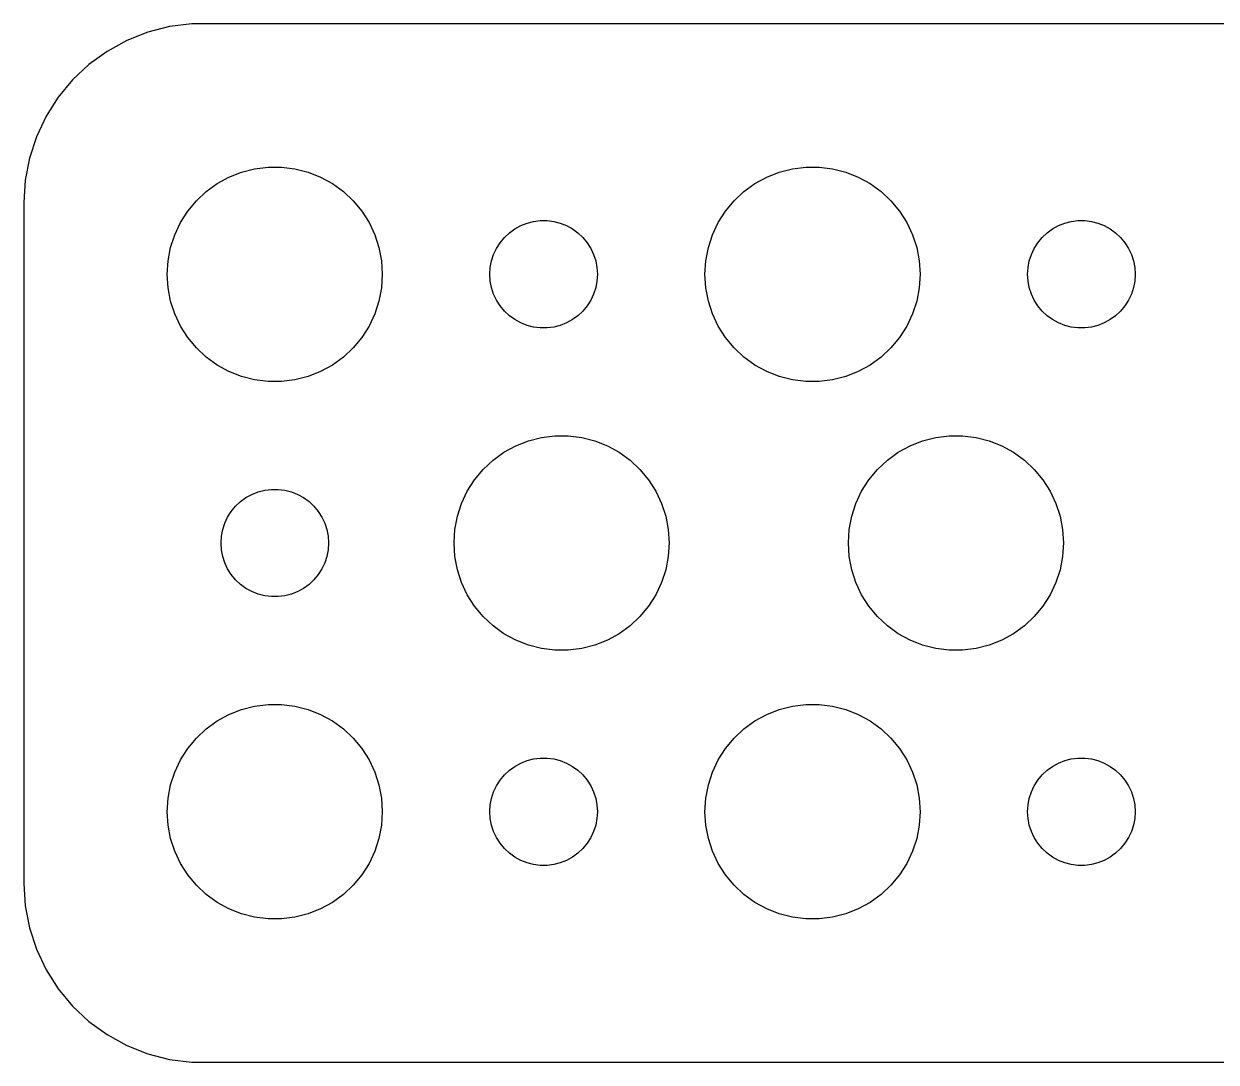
# Model space of a CAD drawing. Header units: metres. Extents: x -37 to 37, y 24.5 to 53.5.
# Drawn here: x -37 to -3.74, y 24.51 to 53.49 of the extents above; entities that cross this region are included whole.
import ezdxf

# ---------------------------------------------------------------- set-up
doc = ezdxf.new("R2010")
doc.units = ezdxf.units.M

msp = doc.modelspace()

# ---------------------------------------------------------------- linework, layer by layer
for p, q in [((-33.5451, 53.2553), (-34.1289, 53.0241)), ((-32.9369, 53.4114), (-33.5451, 53.2553)), ((-32.3139, 53.4901), (-32.9369, 53.4114)), ((32.3139, 53.4901), (-32.3139, 53.4901)), ((-34.1289, 53.0241), (-34.6791, 52.7216)), ((-34.6791, 52.7216), (-35.1871, 52.3526)), ((-35.1871, 52.3526), (-35.6448, 51.9227)), ((-35.6448, 51.9227), (-36.0451, 51.4389)), ((-36.0451, 51.4389), (-36.3815, 50.9088)), ((-36.3815, 50.9088), (-36.6489, 50.3406)), ((-36.6489, 50.3406), (-36.8429, 49.7434)), ((-36.8429, 49.7434), (-36.9606, 49.1267)), ((-31.2773, 49.2145), (-30.927, 49.3532)), ((-30.927, 49.3532), (-30.5621, 49.4469)), ((-30.5621, 49.4469), (-30.1884, 49.4941)), ((-30.1884, 49.4941), (-29.8116, 49.4941)), ((-29.8116, 49.4941), (-29.4379, 49.4469)), ((-29.4379, 49.4469), (-29.0729, 49.3532)), ((-29.0729, 49.3532), (-28.7227, 49.2145)), ((-16.2773, 49.2145), (-15.927, 49.3532)), ((-15.927, 49.3532), (-15.5621, 49.4469)), ((-15.5621, 49.4469), (-15.1884, 49.4941)), ((-15.1884, 49.4941), (-14.8116, 49.4941)), ((-14.8116, 49.4941), (-14.4379, 49.4469)), ((-14.4379, 49.4469), (-14.0729, 49.3532)), ((-14.0729, 49.3532), (-13.7227, 49.2145)), ((-36.9606, 49.1267), (-37, 48.5)), ((-31.9123, 48.8115), (-31.6075, 49.033)), ((-31.6075, 49.033), (-31.2773, 49.2145)), ((-28.7227, 49.2145), (-28.3925, 49.033)), ((-28.3925, 49.033), (-28.0877, 48.8115)), ((-16.9123, 48.8115), (-16.6075, 49.033)), ((-16.6075, 49.033), (-16.2773, 49.2145)), ((-13.7227, 49.2145), (-13.3925, 49.033)), ((-13.3925, 49.033), (-13.0877, 48.8115)), ((-32.1869, 48.5536), (-31.9123, 48.8115)), ((-28.0877, 48.8115), (-27.8131, 48.5536)), ((-17.1869, 48.5536), (-16.9123, 48.8115)), ((-13.0877, 48.8115), (-12.8131, 48.5536)), ((-37, 48.5), (-37, 29.5)), ((-32.6289, 47.9453), (-32.427, 48.2634)), ((-32.427, 48.2634), (-32.1869, 48.5536)), ((-27.8131, 48.5536), (-27.5729, 48.2634)), ((-27.5729, 48.2634), (-27.3711, 47.9453)), ((-17.6289, 47.9453), (-17.427, 48.2634)), ((-17.427, 48.2634), (-17.1869, 48.5536)), ((-12.8131, 48.5536), (-12.5729, 48.2634)), ((-12.5729, 48.2634), (-12.3711, 47.9453)), ((-32.7893, 47.6044), (-32.6289, 47.9453)), ((-27.3711, 47.9453), (-27.2107, 47.6044)), ((-23.1387, 47.8572), (-22.9635, 47.9266)), ((-22.9635, 47.9266), (-22.7811, 47.9734)), ((-22.7811, 47.9734), (-22.5942, 47.997)), ((-22.5942, 47.997), (-22.4058, 47.997)), ((-22.4058, 47.997), (-22.2189, 47.9734)), ((-22.2189, 47.9734), (-22.0365, 47.9266)), ((-22.0365, 47.9266), (-21.8613, 47.8572)), ((-17.7893, 47.6044), (-17.6289, 47.9453)), ((-12.3711, 47.9453), (-12.2107, 47.6044)), ((-8.13866, 47.8572), (-7.96352, 47.9266)), ((-7.96352, 47.9266), (-7.78107, 47.9734)), ((-7.78107, 47.9734), (-7.59418, 47.997)), ((-7.59418, 47.997), (-7.40581, 47.997)), ((-7.40581, 47.997), (-7.21892, 47.9734)), ((-7.21892, 47.9734), (-7.03647, 47.9266)), ((-7.03647, 47.9266), (-6.86133, 47.8572)), ((-32.9057, 47.2461), (-32.7893, 47.6044)), ((-27.2107, 47.6044), (-27.0942, 47.2461)), ((-23.5934, 47.5268), (-23.4561, 47.6558)), ((-23.4561, 47.6558), (-23.3037, 47.7665)), ((-23.3037, 47.7665), (-23.1387, 47.8572)), ((-21.8613, 47.8572), (-21.6963, 47.7665)), ((-21.6963, 47.7665), (-21.5439, 47.6558)), ((-21.5439, 47.6558), (-21.4065, 47.5268)), ((-17.9057, 47.2461), (-17.7893, 47.6044)), ((-12.2107, 47.6044), (-12.0942, 47.2461)), ((-8.59344, 47.5268), (-8.45613, 47.6558)), ((-8.45613, 47.6558), (-8.30373, 47.7665)), ((-8.30373, 47.7665), (-8.13866, 47.8572)), ((-6.86133, 47.8572), (-6.69626, 47.7665)), ((-6.69626, 47.7665), (-6.54385, 47.6558)), ((-6.54385, 47.6558), (-6.40654, 47.5268)), ((-32.9763, 46.876), (-32.9057, 47.2461)), ((-27.0942, 47.2461), (-27.0237, 46.876)), ((-23.8145, 47.2226), (-23.7135, 47.3817)), ((-23.7135, 47.3817), (-23.5934, 47.5268)), ((-21.4065, 47.5268), (-21.2865, 47.3817)), ((-21.2865, 47.3817), (-21.1855, 47.2226)), ((-17.9763, 46.876), (-17.9057, 47.2461)), ((-12.0942, 47.2461), (-12.0237, 46.876)), ((-8.81445, 47.2226), (-8.71352, 47.3817)), ((-8.71352, 47.3817), (-8.59344, 47.5268)), ((-6.40654, 47.5268), (-6.28647, 47.3817)), ((-6.28647, 47.3817), (-6.18553, 47.2226)), ((-23.9529, 46.873), (-23.8947, 47.0522)), ((-23.8947, 47.0522), (-23.8145, 47.2226)), ((-21.1855, 47.2226), (-21.1053, 47.0522)), ((-21.1053, 47.0522), (-21.0471, 46.873)), ((-8.95287, 46.873), (-8.89465, 47.0522)), ((-8.89465, 47.0522), (-8.81445, 47.2226)), ((-6.18553, 47.2226), (-6.10533, 47.0522)), ((-6.10533, 47.0522), (-6.04712, 46.873)), ((-33, 46.5), (-32.9763, 46.876)), ((-27.0237, 46.876), (-27, 46.5)), ((-24, 46.5), (-23.9882, 46.688)), ((-23.9882, 46.688), (-23.9529, 46.873)), ((-21.0471, 46.873), (-21.0118, 46.688)), ((-21.0118, 46.688), (-21, 46.5)), ((-18, 46.5), (-17.9763, 46.876)), ((-12.0237, 46.876), (-12, 46.5)), ((-9, 46.5), (-8.98816, 46.688)), ((-8.98816, 46.688), (-8.95287, 46.873)), ((-6.04712, 46.873), (-6.01183, 46.688)), ((-6.01183, 46.688), (-6, 46.5)), ((-32.9763, 46.124), (-33, 46.5)), ((-27, 46.5), (-27.0237, 46.124)), ((-23.9882, 46.312), (-24, 46.5)), ((-23.9529, 46.127), (-23.9882, 46.312)), ((-21.0118, 46.312), (-21.0471, 46.127)), ((-21, 46.5), (-21.0118, 46.312)), ((-17.9763, 46.124), (-18, 46.5)), ((-12, 46.5), (-12.0237, 46.124)), ((-8.98816, 46.312), (-9, 46.5)), ((-8.95287, 46.127), (-8.98816, 46.312)), ((-6.01183, 46.312), (-6.04712, 46.127)), ((-6, 46.5), (-6.01183, 46.312)), ((-32.9057, 45.7539), (-32.9763, 46.124)), ((-27.0237, 46.124), (-27.0942, 45.7539)), ((-23.8947, 45.9478), (-23.9529, 46.127)), ((-23.8145, 45.7774), (-23.8947, 45.9478)), ((-21.1053, 45.9478), (-21.1855, 45.7774)), ((-21.0471, 46.127), (-21.1053, 45.9478)), ((-17.9057, 45.7539), (-17.9763, 46.124)), ((-12.0237, 46.124), (-12.0942, 45.7539)), ((-8.89465, 45.9478), (-8.95287, 46.127)), ((-8.81445, 45.7774), (-8.89465, 45.9478)), ((-6.10533, 45.9478), (-6.18553, 45.7774)), ((-6.04712, 46.127), (-6.10533, 45.9478)), ((-32.7893, 45.3956), (-32.9057, 45.7539)), ((-27.0942, 45.7539), (-27.2107, 45.3956)), ((-23.7135, 45.6183), (-23.8145, 45.7774)), ((-23.5934, 45.4732), (-23.7135, 45.6183)), ((-21.2865, 45.6183), (-21.4065, 45.4732)), ((-21.1855, 45.7774), (-21.2865, 45.6183)), ((-17.7893, 45.3956), (-17.9057, 45.7539)), ((-12.0942, 45.7539), (-12.2107, 45.3956)), ((-8.71352, 45.6183), (-8.81445, 45.7774)), ((-8.59344, 45.4732), (-8.71352, 45.6183)), ((-6.28647, 45.6183), (-6.40654, 45.4732)), ((-6.18553, 45.7774), (-6.28647, 45.6183)), ((-32.6289, 45.0547), (-32.7893, 45.3956)), ((-27.2107, 45.3956), (-27.3711, 45.0547)), ((-23.4561, 45.3442), (-23.5934, 45.4732)), ((-23.3037, 45.2335), (-23.4561, 45.3442)), ((-21.5439, 45.3442), (-21.6963, 45.2335)), ((-21.4065, 45.4732), (-21.5439, 45.3442)), ((-17.6289, 45.0547), (-17.7893, 45.3956)), ((-12.2107, 45.3956), (-12.3711, 45.0547)), ((-8.45613, 45.3442), (-8.59344, 45.4732)), ((-8.30373, 45.2335), (-8.45613, 45.3442)), ((-6.54385, 45.3442), (-6.69626, 45.2335)), ((-6.40654, 45.4732), (-6.54385, 45.3442)), ((-32.427, 44.7366), (-32.6289, 45.0547)), ((-27.3711, 45.0547), (-27.5729, 44.7366)), ((-23.1387, 45.1427), (-23.3037, 45.2335)), ((-22.9635, 45.0734), (-23.1387, 45.1427)), ((-22.7811, 45.0266), (-22.9635, 45.0734)), ((-22.5942, 45.0029), (-22.7811, 45.0266)), ((-22.4058, 45.0029), (-22.5942, 45.0029)), ((-22.2189, 45.0266), (-22.4058, 45.0029)), ((-22.0365, 45.0734), (-22.2189, 45.0266)), ((-21.8613, 45.1427), (-22.0365, 45.0734)), ((-21.6963, 45.2335), (-21.8613, 45.1427)), ((-17.427, 44.7366), (-17.6289, 45.0547)), ((-12.3711, 45.0547), (-12.5729, 44.7366)), ((-8.13866, 45.1427), (-8.30373, 45.2335)), ((-7.96352, 45.0734), (-8.13866, 45.1427)), ((-7.78107, 45.0266), (-7.96352, 45.0734)), ((-7.59418, 45.0029), (-7.78107, 45.0266)), ((-7.40581, 45.0029), (-7.59418, 45.0029)), ((-7.21892, 45.0266), (-7.40581, 45.0029)), ((-7.03647, 45.0734), (-7.21892, 45.0266)), ((-6.86133, 45.1427), (-7.03647, 45.0734)), ((-6.69626, 45.2335), (-6.86133, 45.1427)), ((-32.1869, 44.4464), (-32.427, 44.7366)), ((-27.5729, 44.7366), (-27.8131, 44.4464)), ((-17.1869, 44.4464), (-17.427, 44.7366)), ((-12.5729, 44.7366), (-12.8131, 44.4464)), ((-31.9123, 44.1884), (-32.1869, 44.4464)), ((-27.8131, 44.4464), (-28.0877, 44.1884)), ((-16.9123, 44.1884), (-17.1869, 44.4464)), ((-12.8131, 44.4464), (-13.0877, 44.1884)), ((-31.6075, 43.967), (-31.9123, 44.1884)), ((-31.2773, 43.7855), (-31.6075, 43.967)), ((-28.3925, 43.967), (-28.7227, 43.7855)), ((-28.0877, 44.1884), (-28.3925, 43.967)), ((-16.6075, 43.967), (-16.9123, 44.1884)), ((-16.2773, 43.7855), (-16.6075, 43.967)), ((-13.3925, 43.967), (-13.7227, 43.7855)), ((-13.0877, 44.1884), (-13.3925, 43.967)), ((-30.927, 43.6468), (-31.2773, 43.7855)), ((-30.5621, 43.5531), (-30.927, 43.6468)), ((-29.0729, 43.6468), (-29.4379, 43.5531)), ((-28.7227, 43.7855), (-29.0729, 43.6468)), ((-15.927, 43.6468), (-16.2773, 43.7855)), ((-15.5621, 43.5531), (-15.927, 43.6468)), ((-14.0729, 43.6468), (-14.4379, 43.5531)), ((-13.7227, 43.7855), (-14.0729, 43.6468)), ((-30.1884, 43.5059), (-30.5621, 43.5531)), ((-29.8116, 43.5059), (-30.1884, 43.5059)), ((-29.4379, 43.5531), (-29.8116, 43.5059)), ((-15.1884, 43.5059), (-15.5621, 43.5531)), ((-14.8116, 43.5059), (-15.1884, 43.5059)), ((-14.4379, 43.5531), (-14.8116, 43.5059)), ((-22.927, 41.8532), (-22.5621, 41.9469)), ((-22.5621, 41.9469), (-22.1884, 41.9941)), ((-22.1884, 41.9941), (-21.8116, 41.9941)), ((-21.8116, 41.9941), (-21.4379, 41.9469)), ((-21.4379, 41.9469), (-21.0729, 41.8532)), ((-11.927, 41.8532), (-11.5621, 41.9469)), ((-11.5621, 41.9469), (-11.1884, 41.9941)), ((-11.1884, 41.9941), (-10.8116, 41.9941)), ((-10.8116, 41.9941), (-10.4379, 41.9469)), ((-10.4379, 41.9469), (-10.0729, 41.8532)), ((-23.6075, 41.533), (-23.2773, 41.7145)), ((-23.2773, 41.7145), (-22.927, 41.8532)), ((-21.0729, 41.8532), (-20.7227, 41.7145)), ((-20.7227, 41.7145), (-20.3925, 41.533)), ((-12.6075, 41.533), (-12.2773, 41.7145)), ((-12.2773, 41.7145), (-11.927, 41.8532)), ((-10.0729, 41.8532), (-9.72266, 41.7145)), ((-9.72266, 41.7145), (-9.39252, 41.533)), ((-24.1869, 41.0536), (-23.9123, 41.3115)), ((-23.9123, 41.3115), (-23.6075, 41.533)), ((-20.3925, 41.533), (-20.0877, 41.3115)), ((-20.0877, 41.3115), (-19.8131, 41.0536)), ((-13.1869, 41.0536), (-12.9123, 41.3115)), ((-12.9123, 41.3115), (-12.6075, 41.533)), ((-9.39252, 41.533), (-9.08772, 41.3115)), ((-9.08772, 41.3115), (-8.81308, 41.0536)), ((-24.427, 40.7634), (-24.1869, 41.0536)), ((-19.8131, 41.0536), (-19.5729, 40.7634)), ((-13.427, 40.7634), (-13.1869, 41.0536)), ((-8.81308, 41.0536), (-8.57294, 40.7634)), ((-24.6289, 40.4453), (-24.427, 40.7634)), ((-19.5729, 40.7634), (-19.3711, 40.4453)), ((-13.6289, 40.4453), (-13.427, 40.7634)), ((-8.57294, 40.7634), (-8.37108, 40.4453)), ((-30.9561, 40.1558), (-30.8037, 40.2665)), ((-30.8037, 40.2665), (-30.6387, 40.3572)), ((-30.6387, 40.3572), (-30.4635, 40.4266)), ((-30.4635, 40.4266), (-30.2811, 40.4734)), ((-30.2811, 40.4734), (-30.0942, 40.497)), ((-30.0942, 40.497), (-29.9058, 40.497)), ((-29.9058, 40.497), (-29.7189, 40.4734)), ((-29.7189, 40.4734), (-29.5365, 40.4266)), ((-29.5365, 40.4266), (-29.3613, 40.3572)), ((-29.3613, 40.3572), (-29.1963, 40.2665)), ((-29.1963, 40.2665), (-29.0439, 40.1558)), ((-24.7893, 40.1044), (-24.6289, 40.4453)), ((-19.3711, 40.4453), (-19.2107, 40.1044)), ((-13.7893, 40.1044), (-13.6289, 40.4453)), ((-8.37108, 40.4453), (-8.21066, 40.1044)), ((-31.2135, 39.8817), (-31.0934, 40.0268)), ((-31.0934, 40.0268), (-30.9561, 40.1558)), ((-29.0439, 40.1558), (-28.9065, 40.0268)), ((-28.9065, 40.0268), (-28.7865, 39.8817)), ((-24.9057, 39.7461), (-24.7893, 40.1044)), ((-19.2107, 40.1044), (-19.0942, 39.7461)), ((-13.9057, 39.7461), (-13.7893, 40.1044)), ((-8.21066, 40.1044), (-8.09424, 39.7461)), ((-31.3947, 39.5522), (-31.3145, 39.7226)), ((-31.3145, 39.7226), (-31.2135, 39.8817)), ((-28.7865, 39.8817), (-28.6855, 39.7226)), ((-28.6855, 39.7226), (-28.6053, 39.5522)), ((-24.9763, 39.376), (-24.9057, 39.7461)), ((-19.0942, 39.7461), (-19.0237, 39.376)), ((-13.9763, 39.376), (-13.9057, 39.7461)), ((-8.09424, 39.7461), (-8.02365, 39.376)), ((-31.4882, 39.188), (-31.4529, 39.373)), ((-31.4529, 39.373), (-31.3947, 39.5522)), ((-28.6053, 39.5522), (-28.5471, 39.373)), ((-28.5471, 39.373), (-28.5118, 39.188)), ((-25, 39), (-24.9763, 39.376)), ((-19.0237, 39.376), (-19, 39)), ((-14, 39), (-13.9763, 39.376)), ((-8.02365, 39.376), (-8, 39)), ((-31.5, 39), (-31.4882, 39.188)), ((-31.4882, 38.812), (-31.5, 39)), ((-28.5118, 39.188), (-28.5, 39)), ((-28.5, 39), (-28.5118, 38.812)), ((-24.9763, 38.624), (-25, 39)), ((-19, 39), (-19.0237, 38.624)), ((-13.9763, 38.624), (-14, 39)), ((-8, 39), (-8.02365, 38.624)), ((-31.4529, 38.627), (-31.4882, 38.812)), ((-31.3947, 38.4478), (-31.4529, 38.627)), ((-28.5471, 38.627), (-28.6053, 38.4478)), ((-28.5118, 38.812), (-28.5471, 38.627)), ((-24.9057, 38.2539), (-24.9763, 38.624)), ((-19.0237, 38.624), (-19.0942, 38.2539)), ((-13.9057, 38.2539), (-13.9763, 38.624)), ((-8.02365, 38.624), (-8.09424, 38.2539)), ((-31.3145, 38.2774), (-31.3947, 38.4478)), ((-31.2135, 38.1183), (-31.3145, 38.2774)), ((-28.6855, 38.2774), (-28.7865, 38.1183)), ((-28.6053, 38.4478), (-28.6855, 38.2774)), ((-24.7893, 37.8956), (-24.9057, 38.2539)), ((-19.0942, 38.2539), (-19.2107, 37.8956)), ((-13.7893, 37.8956), (-13.9057, 38.2539)), ((-8.09424, 38.2539), (-8.21066, 37.8956)), ((-31.0934, 37.9732), (-31.2135, 38.1183)), ((-30.9561, 37.8442), (-31.0934, 37.9732)), ((-28.9065, 37.9732), (-29.0439, 37.8442)), ((-28.7865, 38.1183), (-28.9065, 37.9732)), ((-30.8037, 37.7335), (-30.9561, 37.8442)), ((-30.6387, 37.6428), (-30.8037, 37.7335)), ((-30.4635, 37.5734), (-30.6387, 37.6428)), ((-29.3613, 37.6428), (-29.5365, 37.5734)), ((-29.1963, 37.7335), (-29.3613, 37.6428)), ((-29.0439, 37.8442), (-29.1963, 37.7335)), ((-24.6289, 37.5547), (-24.7893, 37.8956)), ((-19.2107, 37.8956), (-19.3711, 37.5547)), ((-13.6289, 37.5547), (-13.7893, 37.8956)), ((-8.21066, 37.8956), (-8.37108, 37.5547)), ((-30.2811, 37.5266), (-30.4635, 37.5734)), ((-30.0942, 37.503), (-30.2811, 37.5266)), ((-29.9058, 37.503), (-30.0942, 37.503)), ((-29.7189, 37.5266), (-29.9058, 37.503)), ((-29.5365, 37.5734), (-29.7189, 37.5266)), ((-24.427, 37.2366), (-24.6289, 37.5547)), ((-19.3711, 37.5547), (-19.5729, 37.2366)), ((-13.427, 37.2366), (-13.6289, 37.5547)), ((-8.37108, 37.5547), (-8.57294, 37.2366)), ((-24.1869, 36.9464), (-24.427, 37.2366)), ((-23.9123, 36.6885), (-24.1869, 36.9464)), ((-19.8131, 36.9464), (-20.0877, 36.6885)), ((-19.5729, 37.2366), (-19.8131, 36.9464)), ((-13.1869, 36.9464), (-13.427, 37.2366)), ((-12.9123, 36.6885), (-13.1869, 36.9464)), ((-8.81308, 36.9464), (-9.08772, 36.6885)), ((-8.57294, 37.2366), (-8.81308, 36.9464)), ((-23.6075, 36.467), (-23.9123, 36.6885)), ((-20.0877, 36.6885), (-20.3925, 36.467)), ((-12.6075, 36.467), (-12.9123, 36.6885)), ((-9.08772, 36.6885), (-9.39252, 36.467)), ((-23.2773, 36.2855), (-23.6075, 36.467)), ((-22.927, 36.1468), (-23.2773, 36.2855)), ((-20.7227, 36.2855), (-21.0729, 36.1468)), ((-20.3925, 36.467), (-20.7227, 36.2855)), ((-12.2773, 36.2855), (-12.6075, 36.467)), ((-11.927, 36.1468), (-12.2773, 36.2855)), ((-9.72266, 36.2855), (-10.0729, 36.1468)), ((-9.39252, 36.467), (-9.72266, 36.2855)), ((-22.5621, 36.0531), (-22.927, 36.1468)), ((-22.1884, 36.0059), (-22.5621, 36.0531)), ((-21.8116, 36.0059), (-22.1884, 36.0059)), ((-21.4379, 36.0531), (-21.8116, 36.0059)), ((-21.0729, 36.1468), (-21.4379, 36.0531)), ((-11.5621, 36.0531), (-11.927, 36.1468)), ((-11.1884, 36.0059), (-11.5621, 36.0531)), ((-10.8116, 36.0059), (-11.1884, 36.0059)), ((-10.4379, 36.0531), (-10.8116, 36.0059)), ((-10.0729, 36.1468), (-10.4379, 36.0531)), ((-31.2773, 34.2145), (-30.927, 34.3532)), ((-30.927, 34.3532), (-30.5621, 34.4469)), ((-30.5621, 34.4469), (-30.1884, 34.4941)), ((-30.1884, 34.4941), (-29.8116, 34.4941)), ((-29.8116, 34.4941), (-29.4379, 34.4469)), ((-29.4379, 34.4469), (-29.0729, 34.3532)), ((-29.0729, 34.3532), (-28.7227, 34.2145)), ((-16.2773, 34.2145), (-15.927, 34.3532)), ((-15.927, 34.3532), (-15.5621, 34.4469)), ((-15.5621, 34.4469), (-15.1884, 34.4941)), ((-15.1884, 34.4941), (-14.8116, 34.4941)), ((-14.8116, 34.4941), (-14.4379, 34.4469)), ((-14.4379, 34.4469), (-14.0729, 34.3532)), ((-14.0729, 34.3532), (-13.7227, 34.2145)), ((-31.9123, 33.8116), (-31.6075, 34.033)), ((-31.6075, 34.033), (-31.2773, 34.2145)), ((-28.7227, 34.2145), (-28.3925, 34.033)), ((-28.3925, 34.033), (-28.0877, 33.8116)), ((-16.9123, 33.8116), (-16.6075, 34.033)), ((-16.6075, 34.033), (-16.2773, 34.2145)), ((-13.7227, 34.2145), (-13.3925, 34.033)), ((-13.3925, 34.033), (-13.0877, 33.8116)), ((-32.1869, 33.5536), (-31.9123, 33.8116)), ((-28.0877, 33.8116), (-27.8131, 33.5536)), ((-17.1869, 33.5536), (-16.9123, 33.8116)), ((-13.0877, 33.8116), (-12.8131, 33.5536)), ((-32.6289, 32.9453), (-32.427, 33.2634)), ((-32.427, 33.2634), (-32.1869, 33.5536)), ((-27.8131, 33.5536), (-27.5729, 33.2634)), ((-27.5729, 33.2634), (-27.3711, 32.9453)), ((-17.6289, 32.9453), (-17.427, 33.2634)), ((-17.427, 33.2634), (-17.1869, 33.5536)), ((-12.8131, 33.5536), (-12.5729, 33.2634)), ((-12.5729, 33.2634), (-12.3711, 32.9453)), ((-32.7893, 32.6044), (-32.6289, 32.9453)), ((-27.3711, 32.9453), (-27.2107, 32.6044)), ((-22.9635, 32.9266), (-22.7811, 32.9734)), ((-22.7811, 32.9734), (-22.5942, 32.9971)), ((-22.5942, 32.9971), (-22.4058, 32.9971)), ((-22.4058, 32.9971), (-22.2189, 32.9734)), ((-22.2189, 32.9734), (-22.0365, 32.9266)), ((-17.7893, 32.6044), (-17.6289, 32.9453)), ((-12.3711, 32.9453), (-12.2107, 32.6044)), ((-7.96352, 32.9266), (-7.78107, 32.9734)), ((-7.78107, 32.9734), (-7.59418, 32.9971)), ((-7.59418, 32.9971), (-7.40581, 32.9971)), ((-7.40581, 32.9971), (-7.21892, 32.9734)), ((-7.21892, 32.9734), (-7.03647, 32.9266)), ((-32.9057, 32.2461), (-32.7893, 32.6044)), ((-27.2107, 32.6044), (-27.0942, 32.2461)), ((-23.5934, 32.5268), (-23.4561, 32.6558)), ((-23.4561, 32.6558), (-23.3037, 32.7665)), ((-23.3037, 32.7665), (-23.1387, 32.8573)), ((-23.1387, 32.8573), (-22.9635, 32.9266)), ((-22.0365, 32.9266), (-21.8613, 32.8573)), ((-21.8613, 32.8573), (-21.6963, 32.7665)), ((-21.6963, 32.7665), (-21.5439, 32.6558)), ((-21.5439, 32.6558), (-21.4065, 32.5268)), ((-17.9057, 32.2461), (-17.7893, 32.6044)), ((-12.2107, 32.6044), (-12.0942, 32.2461)), ((-8.59344, 32.5268), (-8.45613, 32.6558)), ((-8.45613, 32.6558), (-8.30373, 32.7665)), ((-8.30373, 32.7665), (-8.13866, 32.8573)), ((-8.13866, 32.8573), (-7.96352, 32.9266)), ((-7.03647, 32.9266), (-6.86133, 32.8573)), ((-6.86133, 32.8573), (-6.69626, 32.7665)), ((-6.69626, 32.7665), (-6.54385, 32.6558)), ((-6.54385, 32.6558), (-6.40654, 32.5268)), ((-23.8145, 32.2226), (-23.7135, 32.3817)), ((-23.7135, 32.3817), (-23.5934, 32.5268)), ((-21.4065, 32.5268), (-21.2865, 32.3817)), ((-21.2865, 32.3817), (-21.1855, 32.2226)), ((-8.81445, 32.2226), (-8.71352, 32.3817)), ((-8.71352, 32.3817), (-8.59344, 32.5268)), ((-6.40654, 32.5268), (-6.28647, 32.3817)), ((-6.28647, 32.3817), (-6.18553, 32.2226)), ((-32.9763, 31.876), (-32.9057, 32.2461)), ((-27.0942, 32.2461), (-27.0237, 31.876)), ((-23.9529, 31.873), (-23.8947, 32.0522)), ((-23.8947, 32.0522), (-23.8145, 32.2226)), ((-21.1855, 32.2226), (-21.1053, 32.0522)), ((-21.1053, 32.0522), (-21.0471, 31.873)), ((-17.9763, 31.876), (-17.9057, 32.2461)), ((-12.0942, 32.2461), (-12.0237, 31.876)), ((-8.95287, 31.873), (-8.89465, 32.0522)), ((-8.89465, 32.0522), (-8.81445, 32.2226)), ((-6.18553, 32.2226), (-6.10533, 32.0522)), ((-6.10533, 32.0522), (-6.04712, 31.873)), ((-33, 31.5), (-32.9763, 31.876)), ((-27.0237, 31.876), (-27, 31.5)), ((-24, 31.5), (-23.9882, 31.688)), ((-23.9882, 31.688), (-23.9529, 31.873)), ((-21.0471, 31.873), (-21.0118, 31.688)), ((-21.0118, 31.688), (-21, 31.5)), ((-18, 31.5), (-17.9763, 31.876)), ((-12.0237, 31.876), (-12, 31.5)), ((-9, 31.5), (-8.98816, 31.688)), ((-8.98816, 31.688), (-8.95287, 31.873)), ((-6.04712, 31.873), (-6.01183, 31.688)), ((-6.01183, 31.688), (-6, 31.5)), ((-32.9763, 31.124), (-33, 31.5)), ((-27, 31.5), (-27.0237, 31.124)), ((-23.9882, 31.312), (-24, 31.5)), ((-23.9529, 31.127), (-23.9882, 31.312)), ((-21.0118, 31.312), (-21.0471, 31.127)), ((-21, 31.5), (-21.0118, 31.312)), ((-17.9763, 31.124), (-18, 31.5)), ((-12, 31.5), (-12.0237, 31.124)), ((-8.98816, 31.312), (-9, 31.5)), ((-8.95287, 31.127), (-8.98816, 31.312)), ((-6.01183, 31.312), (-6.04712, 31.127)), ((-6, 31.5), (-6.01183, 31.312)), ((-32.9057, 30.7539), (-32.9763, 31.124)), ((-27.0237, 31.124), (-27.0942, 30.7539)), ((-23.8947, 30.9478), (-23.9529, 31.127)), ((-23.8145, 30.7774), (-23.8947, 30.9478)), ((-21.1053, 30.9478), (-21.1855, 30.7774)), ((-21.0471, 31.127), (-21.1053, 30.9478)), ((-17.9057, 30.7539), (-17.9763, 31.124)), ((-12.0237, 31.124), (-12.0942, 30.7539)), ((-8.89465, 30.9478), (-8.95287, 31.127)), ((-8.81445, 30.7774), (-8.89465, 30.9478)), ((-6.10533, 30.9478), (-6.18553, 30.7774)), ((-6.04712, 31.127), (-6.10533, 30.9478)), ((-32.7893, 30.3956), (-32.9057, 30.7539)), ((-27.0942, 30.7539), (-27.2107, 30.3956)), ((-23.7135, 30.6183), (-23.8145, 30.7774)), ((-23.5934, 30.4732), (-23.7135, 30.6183)), ((-21.2865, 30.6183), (-21.4065, 30.4732)), ((-21.1855, 30.7774), (-21.2865, 30.6183)), ((-17.7893, 30.3956), (-17.9057, 30.7539)), ((-12.0942, 30.7539), (-12.2107, 30.3956)), ((-8.71352, 30.6183), (-8.81445, 30.7774)), ((-8.59344, 30.4732), (-8.71352, 30.6183)), ((-6.28647, 30.6183), (-6.40654, 30.4732)), ((-6.18553, 30.7774), (-6.28647, 30.6183)), ((-32.6289, 30.0547), (-32.7893, 30.3956)), ((-27.2107, 30.3956), (-27.3711, 30.0547)), ((-23.4561, 30.3442), (-23.5934, 30.4732)), ((-23.3037, 30.2335), (-23.4561, 30.3442)), ((-21.5439, 30.3442), (-21.6963, 30.2335)), ((-21.4065, 30.4732), (-21.5439, 30.3442)), ((-17.6289, 30.0547), (-17.7893, 30.3956)), ((-12.2107, 30.3956), (-12.3711, 30.0547)), ((-8.45613, 30.3442), (-8.59344, 30.4732)), ((-8.30373, 30.2335), (-8.45613, 30.3442)), ((-6.54385, 30.3442), (-6.69626, 30.2335)), ((-6.40654, 30.4732), (-6.54385, 30.3442)), ((-32.427, 29.7366), (-32.6289, 30.0547)), ((-27.3711, 30.0547), (-27.5729, 29.7366)), ((-23.1387, 30.1428), (-23.3037, 30.2335)), ((-22.9635, 30.0734), (-23.1387, 30.1428)), ((-22.7811, 30.0266), (-22.9635, 30.0734)), ((-22.5942, 30.003), (-22.7811, 30.0266)), ((-22.4058, 30.003), (-22.5942, 30.003)), ((-22.2189, 30.0266), (-22.4058, 30.003)), ((-22.0365, 30.0734), (-22.2189, 30.0266)), ((-21.8613, 30.1428), (-22.0365, 30.0734)), ((-21.6963, 30.2335), (-21.8613, 30.1428)), ((-17.427, 29.7366), (-17.6289, 30.0547)), ((-12.3711, 30.0547), (-12.5729, 29.7366)), ((-8.13866, 30.1428), (-8.30373, 30.2335)), ((-7.96352, 30.0734), (-8.13866, 30.1428)), ((-7.78107, 30.0266), (-7.96352, 30.0734)), ((-7.59418, 30.003), (-7.78107, 30.0266)), ((-7.40581, 30.003), (-7.59418, 30.003)), ((-7.21892, 30.0266), (-7.40581, 30.003)), ((-7.03647, 30.0734), (-7.21892, 30.0266)), ((-6.86133, 30.1428), (-7.03647, 30.0734)), ((-6.69626, 30.2335), (-6.86133, 30.1428)), ((-32.1869, 29.4464), (-32.427, 29.7366)), ((-27.5729, 29.7366), (-27.8131, 29.4464)), ((-17.1869, 29.4464), (-17.427, 29.7366)), ((-12.5729, 29.7366), (-12.8131, 29.4464)), ((-37, 29.5), (-36.9606, 28.8733)), ((-31.9123, 29.1885), (-32.1869, 29.4464)), ((-27.8131, 29.4464), (-28.0877, 29.1885)), ((-16.9123, 29.1885), (-17.1869, 29.4464)), ((-12.8131, 29.4464), (-13.0877, 29.1885)), ((-31.6075, 28.967), (-31.9123, 29.1885)), ((-31.2773, 28.7855), (-31.6075, 28.967)), ((-28.3925, 28.967), (-28.7227, 28.7855)), ((-28.0877, 29.1885), (-28.3925, 28.967)), ((-16.6075, 28.967), (-16.9123, 29.1885)), ((-16.2773, 28.7855), (-16.6075, 28.967)), ((-13.3925, 28.967), (-13.7227, 28.7855)), ((-13.0877, 29.1885), (-13.3925, 28.967)), ((-36.9606, 28.8733), (-36.8429, 28.2566)), ((-30.927, 28.6468), (-31.2773, 28.7855)), ((-30.5621, 28.5531), (-30.927, 28.6468)), ((-29.0729, 28.6468), (-29.4379, 28.5531)), ((-28.7227, 28.7855), (-29.0729, 28.6468)), ((-15.927, 28.6468), (-16.2773, 28.7855)), ((-15.5621, 28.5531), (-15.927, 28.6468)), ((-14.0729, 28.6468), (-14.4379, 28.5531)), ((-13.7227, 28.7855), (-14.0729, 28.6468)), ((-30.1884, 28.5059), (-30.5621, 28.5531)), ((-29.8116, 28.5059), (-30.1884, 28.5059)), ((-29.4379, 28.5531), (-29.8116, 28.5059)), ((-15.1884, 28.5059), (-15.5621, 28.5531)), ((-14.8116, 28.5059), (-15.1884, 28.5059)), ((-14.4379, 28.5531), (-14.8116, 28.5059)), ((-36.8429, 28.2566), (-36.6489, 27.6594)), ((-36.6489, 27.6594), (-36.3815, 27.0912)), ((-36.3815, 27.0912), (-36.0451, 26.5611)), ((-36.0451, 26.5611), (-35.6448, 26.0773)), ((-35.6448, 26.0773), (-35.1871, 25.6474)), ((-35.1871, 25.6474), (-34.6791, 25.2784)), ((-34.6791, 25.2784), (-34.1289, 24.9759)), ((-34.1289, 24.9759), (-33.5451, 24.7447)), ((-33.5451, 24.7447), (-32.9369, 24.5886)), ((-32.9369, 24.5886), (-32.3139, 24.5099)), ((-32.3139, 24.5099), (32.3139, 24.5099))]:
    msp.add_line(p, q)

doc.saveas('drawing.dxf')
